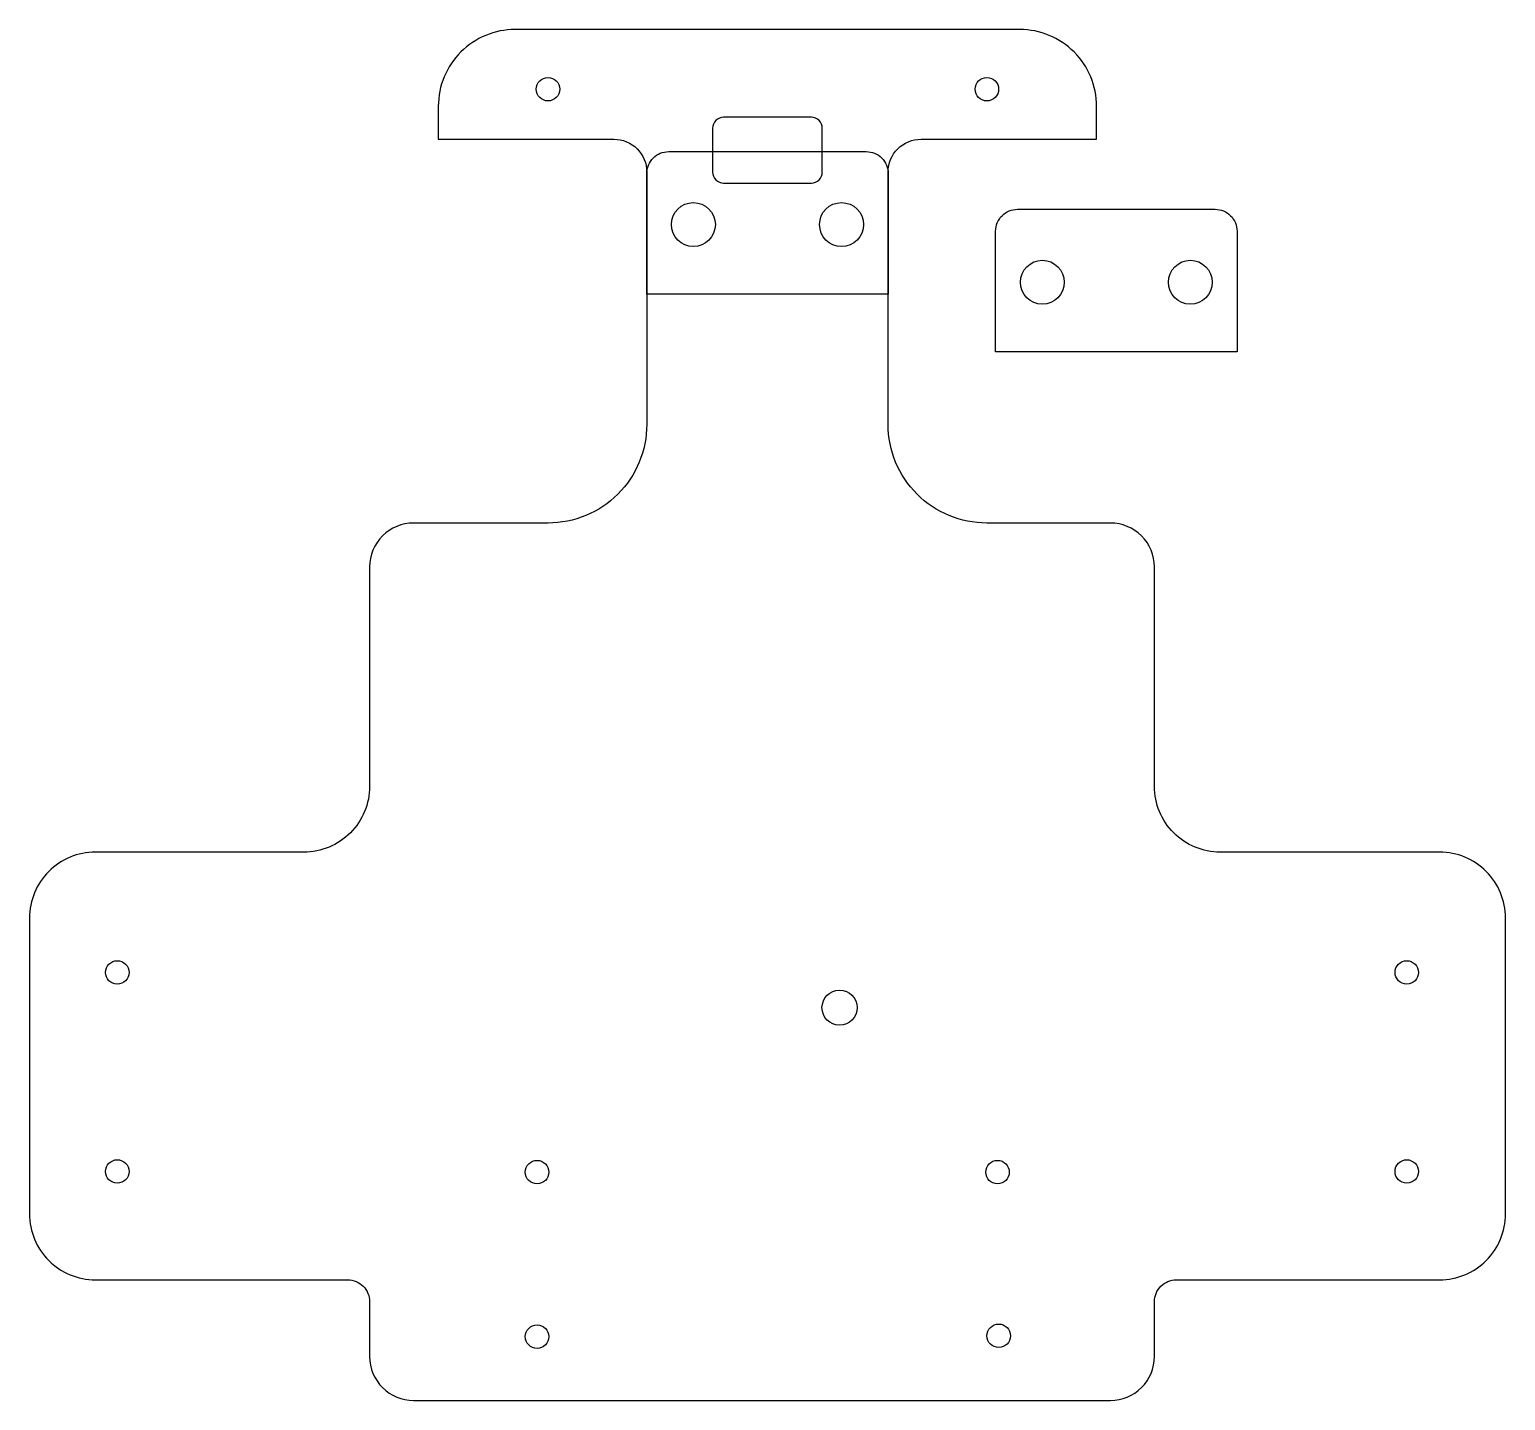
# Model space of a CAD drawing. Header units: millimetres. Extents: x 26 to 161, y 39 to 164.
import ezdxf

# ---------------------------------------------------------------- set-up
doc = ezdxf.new("R2010")
doc.units = ezdxf.units.MM

msp = doc.modelspace()

# ---------------------------------------------------------------- linework, layer by layer
for points in [[(131, 50), (155, 50, 0.414214), (161, 56), (161, 83, 0.414214), (155, 89), (135, 89, -0.414214), (129, 95), (129, 115, 0.414214), (125, 119), (113.73, 119, -0.414214), (104.73, 128), (104.73, 151, -0.414214), (107.73, 154), (123.73, 154), (123.73, 157, 0.414214), (116.73, 164), (70.73, 164, 0.414214), (63.73, 157), (63.73, 154), (79.73, 154, -0.414214), (82.73, 151), (82.73, 128, -0.414214), (73.73, 119), (61.47, 119, 0.414214), (57.47, 115), (57.47, 95, -0.414214), (51.47, 89), (32.47, 89, 0.414214), (26.47, 83), (26.47, 56, 0.414214), (32.47, 50), (55.47, 50, -0.414214), (57.47, 48), (57.47, 43, 0.414214), (61.47, 39), (125, 39, 0.414214), (129, 43), (129, 48, -0.414214)], [(89.73, 150), (97.73, 150, 0.414214), (98.73, 151), (98.73, 155, 0.414214), (97.73, 156), (89.73, 156, 0.414214), (88.73, 155), (88.73, 151, 0.414214)], [(84.73, 152.87), (102.73, 152.87, -0.414214), (104.73, 150.87), (104.73, 139.87), (82.73, 139.87), (82.73, 150.87, -0.414214)], [(116.53, 147.61), (134.53, 147.61, -0.414214), (136.53, 145.61), (136.53, 134.61), (114.53, 134.61), (114.53, 145.61, -0.414214)]]:
    msp.add_lwpolyline(points, format="xyb", close=True)
for centre, radius in [((73.73, 158.56), 1.07), ((113.73, 158.56), 1.07), ((86.98, 146.22), 2), ((100.48, 146.22), 2), ((118.78, 140.96), 2), ((132.28, 140.96), 2), ((34.47, 78.03), 1.07), ((152, 78.03), 1.07), ((100.3, 74.82), 1.6), ((34.47, 59.88), 1.07), ((72.73, 59.82), 1.07), ((114.7, 59.82), 1.07), ((152, 59.88), 1.07), ((72.73, 44.82), 1.07), ((114.81, 44.9), 1.07)]:
    msp.add_circle(centre, radius)

doc.saveas('drawing.dxf')
